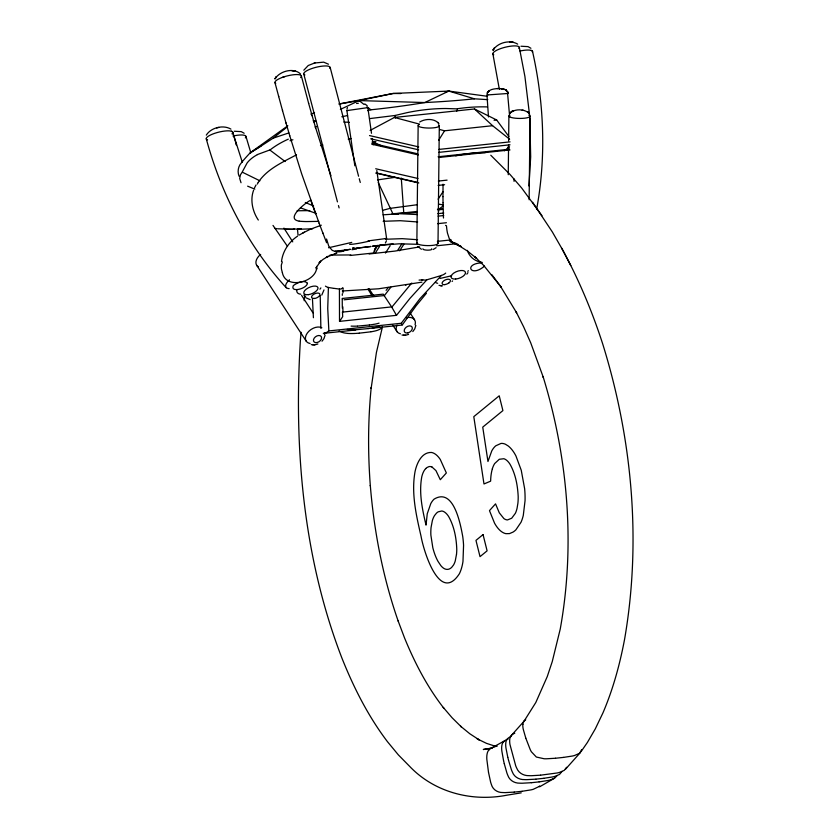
<?xml version="1.0" encoding="UTF-8"?>
<svg xmlns="http://www.w3.org/2000/svg" width="839" height="839" viewBox="0 0 839 839"><rect width="100%" height="100%" fill="white"/><g stroke="black" fill="none" stroke-linecap="round" stroke-linejoin="round"><path stroke-width="1.26" d="M342.239 299.942L342.302 306.675M342.239 299.418L342.249 298.39M418.147 125.661L416.857 243.016M438.01 243.341L439.311 125.819M508.245 174.711L508.581 144.728M508.623 140.816L508.895 116.034M529.136 199.766L530.059 116.202M443.034 184.192L442.971 196.651M342.291 295.338L342.333 293.839M320.215 295.59L320.876 328.364M342.973 292.905L343.13 289.612M528.958 185.954L530.678 156.82L529.818 118.247M301.054 332.275L300.456 339.449C293.744 446.663 302.931 556.792 341.767 657.692L341.903 658.049C353.691 687.581 368.174 716.233 387.429 741.645L398.357 754.88L409.684 766.406C434.623 792.561 472.105 802 506.882 795.183L521.26 792.845M304.179 300.708L304.756 295.559M323.99 289.916L321.788 295.087M346.916 109.154L347.461 107.549M581.679 749.636L579.592 753.286L574.421 755.551A52.542 41.751 36.8 0 1 572.188 756.065L563.535 757.397M536.603 209.477C546.252 157.239 544.175 103.27 532.555 51.515M281.495 261.516C282.722 251.144 288.983 241.873 297.583 236.126M487.113 93.569C488.487 89.228 494.213 88.85 498.072 88.535M325.113 335.076L323.98 338.568L322.04 341.2M415.861 325.459L414.728 328.951L412.788 331.573M382.406 327.032L376.417 352.506L371.132 388.426L371.216 387.566C367.943 420.245 367.849 453.186 370.335 485.917L370.314 485.54C374.1 531.643 382.941 577.442 398.21 621.164M241.024 182.734L239.671 178.424L240.447 174.869A125.556 31.63 25.5 0 1 241.601 173.191L247.127 162.934A103.543 50.466 24.7 0 1 257.458 154.628M456.647 111.335L457.433 108.871L445.855 108.514A218.088 174.575 -50 0 0 407.02 112.667L395.085 115.478L369.496 118.624M566.587 767.297L564.238 770.37L559.435 772.425A52.542 44.089 47.3 0 1 557.075 772.992L540.599 775.173M253.609 190.201C249.928 200.007 252.581 211.554 258.307 220.038M386.464 240.762L385.363 243.037M379.301 245.565L376.428 245.858L373.712 252.979L350.283 255.465M317.278 266.047L320.729 261.065L319.103 262.649L323.162 259.314L328.343 256.252L326.34 257.332L336.177 253.231M562.025 771.45L559.477 774.481L554.799 776.4A52.542 44.624 50.7 0 1 552.544 776.945L543.861 778.298M257.363 184.056L258.024 182.766M382.206 326.916L381.388 328.101A12.512 7.645 17.6 0 1 379.553 329.423L377.802 330.178A31.116 19.003 17.6 0 1 375.002 330.996L374.393 331.132A57.042 34.85 17.6 0 1 371.614 331.678L371.1 331.762M303.812 70.193L308.249 65.505L315.17 62.778M254.532 187.81L256.031 184.958M282.324 261.936L281.296 265.176L281.411 268.816M275.003 78.814L276.283 76.727L275.003 78.814C279.827 70.99 293.755 67.256 300.593 74.042M493.038 50.12L494.349 48.033L493.038 50.12C497.821 42.495 510.028 39.454 517.673 44.121M206.3 135.11C211.071 127.497 223.247 124.56 230.914 129.112M557.159 775.593L554.736 778.099L539.624 786.804M258.202 182.43C266.97 169.153 282.25 162.378 295.852 155.152A72.049 18.531 -14 0 1 296.503 154.827M438.556 140.438L444.555 130.8L492.598 125.703L509.63 139.211M374.771 249.225L376.879 245.932M374.121 251.05L376.868 246.771M375.369 252.938L379.49 246.519M385.458 253.053L390.166 245.712M397.686 250.326L401.808 243.908M399.658 250.798L403.905 244.18M438.084 199.2L443.118 191.575M323.309 333.314L326.025 332.831L328.867 330.933L401.252 323.267L419.909 298.715L441.408 275.496L426.915 279.786L409.904 298.443L396.501 315.328L339.512 321.368L339.417 289.067L333.44 288.27M580.924 751.817L587.384 742.484L595.312 728.839L602.937 712.909C612.984 689.438 619.759 664.708 624.51 639.654L624.604 639.15C641.531 541.27 632.26 439.584 603.01 344.923L602.79 344.21C592.198 311.426 578.826 279.534 562.287 249.298L552.335 231.942L532.608 202.251M523.672 721.781L535.806 702.505L547.238 676.633L552.251 661.604L560.221 629.156C575.355 545.287 568.045 457.895 543.085 376.627L543.305 377.34L530.72 342.836L523.662 326.874L516.132 311.877L516.656 312.832L500.464 286.225M319.963 289.193L320.865 287.913M484.512 266.12C470.48 278.097 463.327 263.404 482.079 262.859M466.841 274.164L467.963 272.633M391.803 307.189L410.837 284.117M386.108 290.336L388.363 287.431M390.859 287.158L384.252 295.779L391.624 306.896L342.333 312.118M580.41 752.51L565.455 769.269M426.474 293.21L416.196 305.679L402.238 325.018L372.432 328.196M509.64 113.328L512.063 111.377L509.64 113.328C514.632 108.577 524.312 108.703 529.315 113.454L527.972 112.122L529.315 113.454M452.085 281.464L452.588 280.908M539.634 785.912L539.11 786.458M345.406 249.644C341.966 252.644 336.46 252.245 332.517 250.473M411.33 283.572L411.823 283.037M436.123 247.694L433.228 249.498M339.564 321.316L342.69 316.681L342.522 312.412M538.995 786.562L533.205 789.331A52.542 46.25 68.5 0 1 530.919 789.887L522.099 791.282M353.88 247.536L352.495 248.596M239.063 176.211C237.269 171.89 238.119 166.29 241.38 162.85A118.75 9.397 -39.9 0 1 250.211 152.782A118.75 5.233 -35.5 0 0 264.977 143.511L273.157 138.162L287.19 126.962M504.375 150.758L509.514 146.867M507.679 150.349L509.158 149.248L507.668 147.224M439.101 208.963L443.286 205.87M287.84 125.766L250.221 152.782L261.118 145.976M419.699 122.012C425.216 118.561 434.791 118.163 438.933 123.815M508.014 739.201L507.511 739.379A17.053 14.641 54.3 0 0 505.361 740.376L491.822 747.874M310.755 200.122C306.183 202.251 284.536 218.958 299.24 221.16M299.135 235.098L304.431 232.141M554.474 778.267L550.174 779.966A52.542 45.096 54.3 0 1 547.909 780.501L539.141 781.885M354.834 165.786L346.885 110.612L347.745 110.412M346.885 110.612L367.849 107.612L371.499 133.286M302.879 232.98L310.336 229.246L321.316 225.198M370.125 130.423L394.403 117.46L474.475 108.976L496.657 119.977L508.833 136.453M257.374 154.565L269.801 149.982L285.176 161.549M487.396 96.296L448.813 91.073L424.796 102.547L359.102 100.586L339.061 104.046M340.372 109.416L359.102 100.586L393.092 93.475L448.813 91.073L474.402 98.813L487.795 99.652M488.487 116.946L486.966 94.975L507.595 93.507L509.672 116.799M508.088 93.528L507.312 93.653M379.899 326.025L379.039 326.371A31.116 19.381 18.4 0 1 376.134 327.22L375.61 327.357A57.042 35.542 18.4 0 1 372.747 327.913L372.285 327.997M310.87 114.114L314.531 112.699M315.076 127.077L316.628 126.479M369.003 240.783L386.59 238.454L376.795 170.506M288.836 132.929L273.157 138.162M282.365 77.387L284.903 76.538M317.866 344.021L314.835 344.829L311.238 344.63M408.614 334.404L405.583 335.212L401.986 335.013M335.086 253.598L336.911 252.99M351.761 242.387L328.563 247.757M495.314 746.616L493.133 747.318A17.053 15.018 68.5 0 0 490.941 748.336M382.626 210.337L389.967 208.387L417.34 204.706M216.703 127.968L218.769 127.434M314.206 63.03L323.676 62.159L328.458 64.204M367.65 110.633L370.89 109.794L366.968 106.731M451.613 275.758L440.118 278.454M445.152 91.933L448.813 91.073M347.566 115.53L341.819 116.768M324.787 333.23L355.652 329.979M339.155 103.952L393.092 93.475L400.769 93.559M421.933 282.156L378.504 288.794L342.312 290.997M348.175 139.085L351.08 138.529M419.605 246.897L394.938 251.081L369.118 253.976M417.067 211.459L392.023 214.113L398.085 214.354M373.481 324.399L373.89 324.326A57.042 36.203 19.2 0 0 376.68 323.781L377.277 323.634A31.116 19.748 19.2 0 0 379.06 323.141M492.315 747.958L483.295 749.51L486.63 748.954M342.354 288.322L343.403 288.197M373.219 324.441L369.37 324.997M372.023 328.039L368.227 328.584M383.108 214.815L399.888 213.725L417.423 214.564M405.51 285.092L406.17 284.987M370.786 331.814L359.291 333.167M377.498 179.924L395.106 177.312M351.929 249.707L356.512 249.026M382.154 244.967L379.826 245.324L399.175 243.803L417.151 244.285M487.06 748.891L490.626 748.409M381.735 245.072L393.072 243.74M369.338 324.997L357.823 326.077M368.206 328.594L356.743 329.664M543.84 778.309L536.027 779.137M522.047 791.282L514.234 792.11M563.504 757.397L555.533 758.246M539.089 781.885L531.412 782.703M379.553 245.544L381.21 245.334L375.578 245.942M368.038 240.887L368.751 240.803M356.554 103.459L358.347 103.27M470.973 153.369L462.95 154.376A53.161 23.723 -21.1 0 0 459.342 154.984L458.734 155.1A27.981 12.491 -21.1 0 0 455.682 155.792M375.085 245.995L373.701 246.142M342.448 298.453L383.287 294.132M494.056 120.25L496.657 119.977M372.055 142.022L375.914 141.613M439.017 149.405L510.049 141.864M438.975 152.352L510.007 144.811M438.105 156.778L509.158 149.248M438.692 157.491L510.007 149.929M438.325 181.056L447.082 180.133M438.147 185.409L444.607 184.716M437.465 209.299L442.101 208.806M437.832 213.651L443.768 213.022M293.472 228.628A6.23 3.66 16.1 0 0 297.415 228.995L301.285 228.659M438.052 216.137L443.705 215.539M437.654 223.667L446.411 222.734M437.381 241.359L451.141 239.891M436.658 245.806L454.748 243.887M344.053 299.806L384.115 295.559L383.643 294.762M471.445 153.317L478.891 152.688A53.161 23.723 -21.1 0 1 482.089 152.572L482.698 152.572A27.981 12.491 -21.1 0 1 485.183 152.667M385.426 238.538L386.58 238.444M373.502 246.163L372.296 246.267L376.428 245.858M438.828 209.792L442.562 209.435M555.502 758.246L546.577 758.781A52.542 41.761 36.8 0 1 544.154 758.76L536.341 757.03L531.349 751.734A28.977 23.031 36.8 0 1 530.217 749.563L525.812 738.184M540.547 775.184L531.475 775.708A52.542 44.1 47.3 0 1 529.063 775.666C523.861 775.855 518.638 773.139 516.719 768.125A28.977 24.321 47.3 0 1 515.712 765.808L509.944 744.403A29.008 24.341 47.3 0 1 509.693 742.001L509.672 741.319A15.805 13.256 47.3 0 1 509.787 739.075A9.229 7.74 47.3 0 1 511.224 735.467M531.391 782.703L522.309 783.217A52.542 45.096 54.3 0 1 519.907 783.175C514.706 783.374 509.546 780.49 507.847 775.404A28.977 24.866 54.3 0 1 506.913 773.023L504.26 763.658M535.838 779.158L526.934 779.651A52.542 44.624 50.7 0 1 524.532 779.609C519.372 779.798 514.181 777.061 512.367 772.037A28.977 24.614 50.7 0 1 511.36 769.604L508.56 760.354M514.213 792.11L505.319 792.603A52.542 46.25 68.5 0 1 502.939 792.54C497.758 792.771 492.724 789.635 491.392 784.486A28.977 25.506 68.5 0 1 490.605 782.032L488.508 772.352M367.052 107.644L367.786 107.602M383.171 221.297L400.339 220.709L417.675 221.957M385.5 239.251L402.175 238.664L417.581 239.713M359.26 333.167L355.61 333.429M520.967 46.239L528.014 46.617L530.909 48.274M419.06 280.1L422.877 279.838A7.331 6.995 32.5 0 0 426.904 279.765M234.196 131.241L241.223 131.629L244.159 133.254M356.292 329.685L355.862 329.706A57.042 35.542 18.4 0 1 352.789 329.779L352.181 329.779A31.116 19.391 18.4 0 1 348.688 329.612L347.315 329.454M355.159 333.45L354.719 333.471A57.042 34.85 17.6 0 1 351.646 333.544L350.954 333.544A31.116 19.003 17.6 0 1 347.545 333.398L345.238 333.093A12.512 7.645 17.6 0 1 341.966 332.296L339.061 330.996M312.674 228.785L297.499 229.32M357.435 326.098L356.995 326.119A57.042 36.213 19.2 0 1 353.922 326.182L353.229 326.182A31.116 19.748 19.2 0 1 351.111 326.098M318.789 221.381L306.665 221.569A86.753 22.307 -14 0 1 304.567 221.527L304.211 221.506A57.555 14.798 -14 0 1 299.219 221.171M309.717 210.61L298.076 210.767A95.111 24.457 -14 0 1 297.121 210.757M350.828 254.951L329.958 255.077M403.423 335.254L404.136 335.243M404.996 335.222L405.583 335.212M312.674 344.871L313.387 344.86M314.237 344.839L314.835 344.829M487.847 94.996L487.019 94.996M498.932 88.525L505.319 89.616L507.92 92.584M497.139 88.556L499.855 88.515M285.354 229.288L294.479 229.32L277.636 228.785M343.77 122.043L349.433 122.305M416.941 212.603L394.582 213.578A52.679 37.199 88.3 0 0 392.023 214.071M439.017 285.354L442.447 285.879M440.727 285.795L441.545 285.837M313.188 120.847L315.8 121.015A56.674 9.355 -26.9 0 1 313.828 121.97M354.981 248.449L352.705 247.925M274.657 228.376L276.65 228.648M522.089 110.171L523.704 110.412M332.758 288.176L328.406 287.483L327.734 308.49L328.867 330.933M438.629 204.129L443.191 204.905M481.985 262.313C475.273 261.548 469.284 256.975 467.365 250.358M310.147 299.617L305.994 297.803M369.506 135.572L418.692 146.898M370.712 138.813L418.64 149.835M372.002 143.301L417.707 153.82M371.74 144.193L418.346 154.911M375.704 168.754L417.979 178.476M377.34 173.149L416.794 182.231M375.704 173.065L418.808 182.986M394.403 117.46L419.479 124.13M439.542 129.468L444.555 130.8M449.431 240.814L449.746 241.076A12.512 10.865 -71.9 0 0 452.263 242.398L454.35 242.995A31.116 27.037 -71.9 0 0 455.902 243.247M495.933 746.427L486.526 743.375L477.139 738.813L479.226 739.883L469.85 733.789L460.601 726.238L461.209 726.773L452.106 717.764L443.233 707.403L443.726 708.064C427.177 686.847 414.718 662.768 404.545 637.944L398.106 620.891M300.477 207.862L316.282 213.442M531.223 50.424L532.157 50.896M231.396 131.22L232.33 131.692M207.611 139.903L206.667 139.431A13.602 3.492 -14 0 1 214.92 133.244A13.602 3.492 -14 0 1 228.785 130.842A13.602 3.492 -14 0 1 231.994 133.852M445.53 225.376L446.453 225.754L446.768 228.806A52.07 45.054 -69.8 0 0 447.481 233.148L449.232 238.517L452.085 242.02A12.512 10.823 -69.8 0 0 454.591 243.341L456.668 243.929A31.116 26.921 -69.8 0 0 457.821 244.139M247.631 186.164L254.825 189.153M305.312 202.493L313.639 206.006M421.409 249.267L417.843 246.467M452.798 242.586L461.146 246.54L456.196 244.149M372.6 141.613L382.049 146.154M450.69 241.695L459.069 245.712L458.136 245.135L467.449 251.05L476.646 258.391L474.559 256.482L483.631 265.355L501.072 287.032L491.853 274.689M242.492 172.268L259.88 180.794M364.787 103.91L367.167 105.662M432.001 467.019L435.955 470.616L440.297 479.719L446.358 472.965L440.286 459.468A32.731 15.092 83.9 0 0 431.477 452.462C421.608 452.022 416.71 463.516 415.043 471.644C411.141 493.238 416.196 515.198 421.042 536.215C423.475 550.353 439.542 604.195 459.353 573.792A37.566 17.325 83.9 0 0 461.523 568.16A36.444 16.801 83.9 0 0 462.981 561.438L463.568 545.277A48.893 22.548 83.9 0 0 462.74 536.582C460.433 523.84 453.605 487.144 434.015 499.195A37.65 17.357 83.9 0 0 430.764 503.652L427.25 513.772L426.034 525.141C422.3 509.336 418.745 492.766 421.828 476.531A23.985 11.064 83.9 0 1 425.719 468.582M332.076 250.211L328.825 246.33L326.57 239.01M359.102 100.586L364.021 104.435M474.475 108.976L492.598 125.703M490.784 155.236L510.112 174.575L521.648 187.978L541.984 215.707M437.864 122.337L438.566 123.071M286.267 287.767C247.788 245.638 221.129 193.736 206.268 138.813M287.525 246.414L273 225.418M292.738 241.873L283.949 228.103M301.589 295.401L313.02 312.895M256.765 265.407L306.371 341.41M410.198 313.094L414.487 319.669M368.919 288.574L373.911 296.219M392.872 325.27L397.13 331.783M367.933 289.056L370.492 293.199M370.555 293.304L372.076 295.821M401.608 323.896L401.273 323.309M401.776 324.179L402.143 324.829M391.96 307.462L396.501 315.328M393.009 214.029L378.232 182.524M561.742 248.26L570.782 265.523M315.863 267.515L316.418 268.868M303.928 295.003L304.085 295.37A11.012 5.338 -24.4 0 0 305.627 296.754M322.753 232.781L326.602 242.744M319.124 223.195L322.9 233.169M319.25 223.531L301.662 173.799L289.665 135.499M242.293 162.158L232.728 132.31L236.493 145.147L236.294 144.455M310.787 200.353L315.653 213.83M507.752 92.112L507.553 91.535L508.046 93.16M330.902 175.676L315.642 127.79M525.791 738.11L523.295 729.448A29.008 23.052 36.8 0 1 522.907 727.193L522.854 726.543A15.805 12.554 36.8 0 1 522.854 724.435M282.334 272.507C285.68 290.546 317.719 281.852 316.691 266.341M250.851 152.876L245.932 136.348M316.439 267.242L316.943 268.847M282.25 272.245L281.484 269.235M312.035 115.415L315.726 128.073M285.984 122.882L289.749 135.782M274.94 82.516L278.726 96.621M308.553 103.061L312.139 115.782M282.439 110.297L286.089 123.239M338.463 205.586L339.113 207.915M337.446 201.874L303.728 73.863M358.578 176.242L330.178 67.487M359.26 178.728L360.277 182.451M308.679 103.501L301.379 76.034M278.579 96.107L282.565 110.738M508.539 760.27L507.805 757.323M507.784 757.25L505.938 747.895A29.008 24.635 50.7 0 1 505.718 745.462L505.707 744.77A15.805 13.424 50.7 0 1 505.865 742.494A9.229 7.834 50.7 0 1 507.354 738.844M504.249 763.574L503.557 760.595M503.536 760.512L501.848 751.041A29.008 24.897 54.3 0 1 501.659 748.587L501.659 747.874A15.805 13.56 54.3 0 1 501.858 745.577A9.229 7.918 54.3 0 1 503.4 741.886M492.902 53.969L499.331 89.207M519.289 47.267L524.91 76.454L529.671 115.824M488.497 772.279L486.83 759.337A29.008 25.537 68.5 0 1 486.788 756.799L486.83 756.065A15.805 13.906 68.5 0 1 487.155 753.695A9.229 8.117 68.5 0 1 488.906 749.888M372.233 138.414L373.145 144.832M395.085 115.478L395.347 118.026M297.467 229.068L298.023 234.983M401.273 178.036L403.811 213.505M313.419 317.719L312.465 299.051M513.898 178.749L514.076 181.35M443.485 218.014L443.034 202.923M342.343 308.175L342.322 307.42M342.826 306.833L342.952 311.783M443.034 202.765L442.971 196.808M492.346 468.865A28.757 13.256 83.9 0 0 490.637 481.156L483.988 483.967L473.794 416.658L499.226 395.809L502.907 410.596L482.74 427.124L487.962 461.492L491.79 450.858A37.44 17.262 83.9 0 1 495.807 445.782L500.977 443.443A35.857 16.539 83.9 0 1 505.435 444.251L508.161 445.939A42.957 19.811 83.9 0 1 510.93 448.529L511.821 449.557A39.024 17.997 83.9 0 1 515.933 455.934L521.25 470.26L524.648 488.791A46.166 21.29 83.9 0 1 525.046 500.715L523.295 515.366A37.996 17.525 83.9 0 1 521.009 522.278L515.859 529.87A57.818 26.659 83.9 0 1 513.007 532.104L509.472 533.604L505.969 533.667A36.727 16.937 83.9 0 1 501.659 531.737A38.405 17.703 83.9 0 1 499.121 529.535A36.57 16.864 83.9 0 1 494.549 523.169L489.473 510.626L495.545 503.872L499.299 512.828L503.872 518.554A22.632 10.435 83.9 0 0 507.522 519.918L511.685 518.24L515.356 513.332A24.719 11.4 83.9 0 0 517.065 508.266L517.894 503.285A28.306 13.046 83.9 0 0 518.177 496.258C517.6 485.194 515.503 473.783 509.923 464.093A24.939 11.505 83.9 0 0 506.955 460.548A23.565 10.865 83.9 0 0 503.83 458.734L499.299 459.269L494.706 463.516A24.677 11.379 83.9 0 0 492.336 468.854M432.001 467.019A20.514 9.46 83.9 0 0 428.949 466.631L426.967 467.533A26.596 12.26 83.9 0 0 425.73 468.592M468.309 270.651A13.665 7.74 -17.2 0 1 467.795 271.385M493.772 54.797A13.613 3.503 -14 0 1 505.361 47.194A13.613 3.503 -14 0 1 518.88 48.589M519.949 51.032A13.602 3.492 -14 0 1 532.44 52.249M275.758 83.397A13.602 3.492 -14 0 1 288.071 75.709A13.602 3.492 -14 0 1 300.645 77.576M369.286 241.097A13.665 1.133 -11.4 0 1 349.643 244.317M304.903 74.954A13.613 3.503 -14 0 1 315.527 67.424A13.613 3.503 -14 0 1 329.895 68.431M300.74 294.216A13.665 6.23 -30.8 0 1 296.849 289.864M232.948 136.054A13.613 3.503 -14 0 1 245.334 137.89M289.151 288.637A13.781 5.454 -29.2 0 1 289.465 279.775M269.917 150.055A124.434 83.722 16.8 0 1 288.322 139.159M290.021 140.753A50.466 31.316 11.6 0 1 292.905 139.777M457.454 108.734A236.829 171.701 -55 0 1 487.281 106.91M370.89 109.794A282.858 69.438 -1.6 0 0 424.817 102.547A282.858 57.23 3.2 0 0 474.392 98.813M320.498 145.64A50.078 12.879 -14 0 1 322.837 144.969M406.349 317.771A10.582 7.058 -33.8 0 1 415.085 324.777M400.434 333.796A10.582 7.058 -33.8 0 1 397.046 325.102M258.412 266.865A10.582 6.974 -33.1 0 1 260.656 254.427M324.641 332.779A10.582 7.058 -33.8 0 1 324.336 334.394M310.073 343.497A10.582 7.058 -33.8 0 1 307.441 332.884A10.582 7.058 -33.8 0 1 321.861 327.734M314.289 298.527A4.447 2.276 -24 0 0 319.827 295.003A4.447 2.276 -24 0 0 315.894 293.335A4.447 2.276 -24 0 0 311.594 297.394A4.52 2.255 -22.7 0 0 314.363 298.39M444.764 284.694A4.447 2.265 -24.1 0 1 442.646 281.904A4.447 2.265 -24.1 0 1 448.844 279.261A4.447 2.265 -24.1 0 1 449.106 282.837M449.001 282.806A4.52 2.213 -23.9 0 1 444.838 284.557M437.675 283.288A10.949 5.569 -22 0 1 435.431 282.365M445.708 273.094A10.729 10.435 15.4 0 1 441.387 275.423M342.333 288.385A7.268 5.076 62.4 0 1 339.407 288.973M422.762 279.953A7.006 6.261 -52.9 0 1 421.566 280.111M328.395 287.42A11.589 7.236 67.8 0 1 325.448 286.13M342.627 288.165A6.366 2.108 55.7 0 1 342.281 288.176M514.789 733.202A17.053 14.315 47.3 0 0 513.143 733.999A11.075 9.292 47.3 0 0 511.287 735.52L524.186 721.079A11.075 8.799 36.8 0 1 525.728 719.789M522.875 724.435A9.229 7.331 36.8 0 1 524.113 721.026M511.433 736.369A17.053 14.483 50.7 0 0 509.294 737.345A11.075 9.407 50.7 0 0 507.417 738.897M503.463 741.938A11.075 9.512 54.3 0 1 505.372 740.386M496.457 746.322A52.542 46.25 68.5 0 1 497.212 746.144M488.959 749.94A11.075 9.753 68.5 0 1 490.951 748.357M437.559 209.446A5.653 2.601 83.9 0 1 438.87 211.04M379.836 245.366A11.589 10.959 5.5 0 1 377.131 245.449M438.482 124.938A10.582 2.318 0.6 0 1 428.729 128.052A10.582 2.318 0.6 0 1 418.976 124.738M431.613 248.816A4.489 1.101 1.5 0 1 427.712 250.158A4.489 1.101 1.5 0 1 422.898 248.784M437.57 242.628A10.582 2.433 1 0 1 427.502 245.607A10.582 2.433 1 0 1 417.266 242.324M528.822 115.132A10.582 2.318 0.6 0 1 519.96 118.435A10.582 2.318 0.6 0 1 509.724 115.121M453.259 242.366A31.116 27.131 -73.9 0 1 452.483 242.24M307.441 283.246C306.906 288.794 289.864 293.073 293.335 285.596C296.807 282.984 304.075 279.314 307.441 283.246M456.51 554.285L455.262 560.892A21.929 10.11 83.9 0 1 453.511 565.025L451.644 567.405A25.506 11.756 83.9 0 1 444.628 568.811A24.803 11.431 83.9 0 1 440.821 565.591L437.958 561.291A36.643 16.895 83.9 0 1 432.819 547.741L430.879 535.125A25.191 11.62 83.9 0 1 431.078 527.395L432.358 520.62A24.457 11.274 83.9 0 1 434.539 515.555L436.49 513.143A31.882 14.703 83.9 0 1 438.21 511.832L441.733 510.993A22.632 10.435 83.9 0 1 444.67 512.168L445.257 512.608A24.95 11.505 83.9 0 1 447.019 514.328A24.279 11.19 83.9 0 1 448.687 516.614C454.193 526.431 456.353 537.914 456.762 549.073A25.631 11.819 83.9 0 1 456.51 554.285M355.82 248.313L370.922 246.477L355.851 248.292M335.034 251.396L341.809 251.176L350.366 249.298L335.044 251.375M487.553 92.426L487.228 92.93L488.204 91.503L487.553 92.426M488.644 91.189L487.774 91.986L489.179 90.717L488.644 91.189M483.044 534.59L475.965 540.389L480.023 556.645L487.102 550.845L483.044 534.59M512.923 111.031L511.559 111.618L513.52 110.79L512.923 111.031M512.891 42.086L509.934 41.95L512.891 42.086M294.856 70.77L291.888 70.633L294.856 70.77M503.966 89.123L501.586 88.651L503.966 89.123M506.389 90.287L505.319 89.616L506.882 90.654L506.389 90.287M455.703 279.041A7.614 3.597 -20.4 0 0 465.425 272.172A7.614 3.597 -20.4 0 0 453.679 273.136A7.614 3.597 -20.4 0 0 455.703 279.041M308.479 294.646A7.614 3.429 -23.1 0 0 317.908 287.452A7.614 3.429 -23.1 0 0 306.277 289.13A7.614 3.429 -23.1 0 0 308.479 294.646M407.89 332.894A4.489 3.041 -34.7 0 0 411.98 326.916A4.489 3.041 -34.7 0 0 404.954 328.531A4.489 3.041 -34.7 0 0 407.89 332.894M317.142 342.522A4.489 3.041 -34.7 0 0 321.222 336.533A4.489 3.041 -34.7 0 0 314.195 338.148A4.489 3.041 -34.7 0 0 317.142 342.522"/></g></svg>
